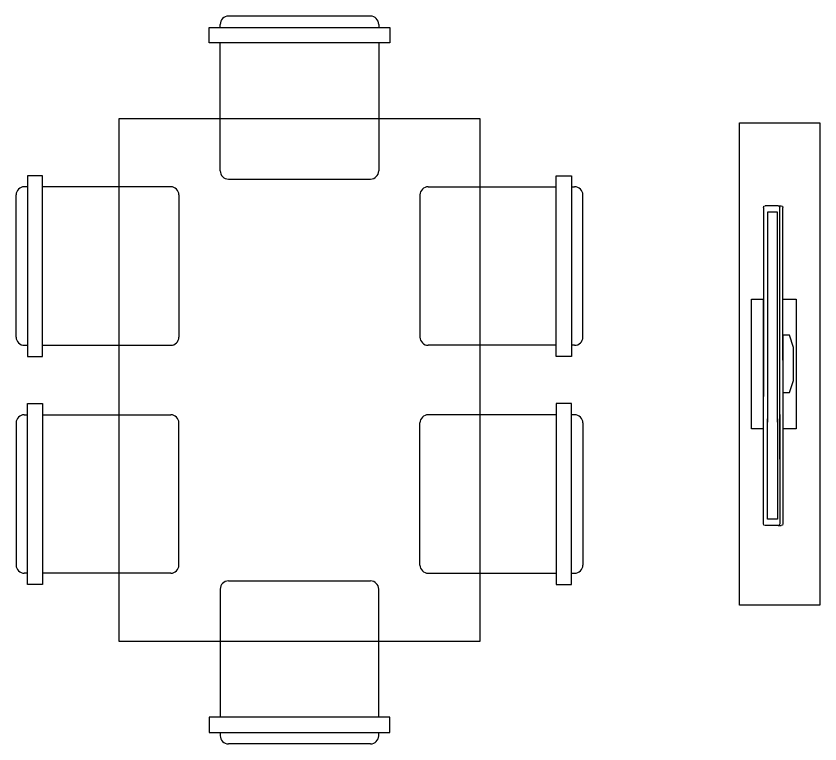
# Model space of a CAD drawing. Header units: inches. Extents: x 952 to 1534, y 135 to 801.
# Drawn here: x 1183.8 to 1283.9, y 639.6 to 730.1 of the extents above; entities that cross this region are included whole.
import ezdxf

# ---------------------------------------------------------------- set-up
doc = ezdxf.new("R2010")
doc.units = ezdxf.units.IN
doc.header["$MEASUREMENT"] = 0
doc.layers.add('Furniture', color=3, linetype='Continuous')

# ---------------------------------------------------------------- blocks, each defined once
blk = doc.blocks.new('1156')
at = {"color": 0}
for p, q in [((196.1, 609.4), (196.1, 989.2)), ((208.2, 993.6), (200.5, 993.6)), ((203.8, 363.3), (203.8, 989.2)), ((208.2, 993.6), (240.2, 993.6)), ((244.6, 989.2), (244.6, 519.4)), ((209.3, 977.8), (234.7, 977.8)), ((209.3, 455.3), (209.3, 977.8)), ((234.7, 977.8), (234.7, 455.3)), ((244.6, 202), (244.6, 761.3)), ((196.1, 671.3), (196.1, 202)), ((169.7, 600), (169.6, 600)), ((203.8, 474.6), (203.8, 202)), ((209.3, 463.2), (209.3, 213.4)), ((234.7, 213.4), (234.7, 463.2)), ((209.3, 213.4), (234.7, 213.4)), ((208.2, 197.6), (200.5, 197.6)), ((208.2, 197.6), (240.2, 197.6))]:
    blk.add_line(p, q, dxfattribs=at)
blk.add_lwpolyline([(104.1, 0), (304.1, 0), (304.1, 1200), (104.1, 1200)], close=True, dxfattribs=at)
at = {"color": 0, "flags": 128}
for points in [[(196.1, 761.3), (163.3, 761.3), (163.3, 600), (163.3, 438.7), (196.1, 438.7)], [(244.6, 438.7), (274.5, 438.7), (274.5, 600), (274.5, 761.3), (244.6, 761.3)], [(196.1, 528.7), (179.8, 528.7), (169.7, 559), (169.7, 641), (179.8, 671.3), (196.1, 671.3)]]:
    blk.add_lwpolyline(points, dxfattribs=at)
at = {"color": 0}
for centre, start, end in [((200.5, 989.2), 90, 180), ((208.2, 989.2), 90, 180), ((240.2, 989.2), 0.0003, 90), ((200.5, 202), 180, 270), ((208.2, 202), 180, 270), ((240.2, 202), 270, 359.9997)]:
    blk.add_arc(centre, 4.4, start, end, dxfattribs=at)
blk = doc.blocks.new('1157')
at = {"color": 0}
for p, q in [((543.2, 705.5), (189.6, 705.5)), ((756.8, 705.5), (1110.4, 705.5)), ((169.1, 677.3), (169.1, 685)), ((563.7, 685), (563.7, 677.3)), ((736.3, 685), (736.3, 677.3)), ((1130.9, 677.3), (1130.9, 685)), ((169.1, 320.5), (169.1, 639.3)), ((563.7, 639.3), (563.7, 320.5)), ((736.3, 639.3), (736.3, 320.5)), ((1130.9, 320.5), (1130.9, 639.3)), ((189.6, 300), (543.2, 300)), ((1110.4, 300), (756.8, 300)), ((-235, 197.3), (-227.3, 197.3)), ((-189.3, 197.3), (129.5, 197.3)), ((1489.3, 197.3), (1170.5, 197.3)), ((1535, 197.3), (1527.3, 197.3)), ((-255.5, 176.8), (-255.5, -176.8)), ((150, -176.8), (150, 176.8)), ((1150, -176.8), (1150, 176.8)), ((1555.5, 176.8), (1555.5, -176.8)), ((-227.3, -197.3), (-235, -197.3)), ((129.5, -197.3), (-189.3, -197.3)), ((1170.5, -197.3), (1489.3, -197.3)), ((1527.3, -197.3), (1535, -197.3)), ((189.6, -300), (543.2, -300)), ((1110.4, -300), (756.8, -300)), ((169.1, -320.5), (169.1, -639.3)), ((563.7, -639.3), (563.7, -320.5)), ((736.3, -639.3), (736.3, -320.5)), ((1130.9, -320.5), (1130.9, -639.3)), ((169.1, -677.3), (169.1, -685)), ((563.7, -685), (563.7, -677.3)), ((736.3, -685), (736.3, -677.3)), ((1130.9, -677.3), (1130.9, -685)), ((543.2, -705.5), (189.6, -705.5)), ((756.8, -705.5), (1110.4, -705.5))]:
    blk.add_line(p, q, dxfattribs=at)
for points in [[(141.6, 677.3), (591.2, 677.3), (591.2, 639.3), (141.6, 639.3)], [(1158.4, 677.3), (708.8, 677.3), (708.8, 639.3), (1158.4, 639.3)], [(1300, -450), (1300, 450), (0, 450), (0, -450)], [(-227.3, -224.8), (-227.3, 224.8), (-189.3, 224.8), (-189.3, -224.8)], [(1527.3, -224.8), (1527.3, 224.8), (1489.3, 224.8), (1489.3, -224.8)], [(141.6, -677.3), (591.2, -677.3), (591.2, -639.3), (141.6, -639.3)], [(1158.4, -677.3), (708.8, -677.3), (708.8, -639.3), (1158.4, -639.3)]]:
    blk.add_lwpolyline(points, close=True, dxfattribs=at)
for centre, start, end in [((189.6, 685), 90, 180), ((543.2, 685), 0, 90), ((756.8, 685), 90, 180), ((1110.4, 685), 0, 90), ((189.6, 320.5), 180, 270), ((543.2, 320.5), 270, 0), ((756.8, 320.5), 180, 270), ((1110.4, 320.5), 270, 0), ((-235, 176.8), 90, 180), ((129.5, 176.8), 0, 90), ((1170.5, 176.8), 90, 180), ((1535, 176.8), 0, 90), ((-235, -176.8), 180, 270), ((129.5, -176.8), 270, 0), ((1170.5, -176.8), 180, 270), ((1535, -176.8), 270, 0), ((189.6, -320.5), 90, 180), ((543.2, -320.5), 0, 90), ((756.8, -320.5), 90, 180), ((1110.4, -320.5), 360, 90), ((189.6, -685), 180, 270), ((543.2, -685), 270, 0), ((756.8, -685), 180, 270), ((1110.4, -685), 270, 360)]:
    blk.add_arc(centre, 20.5, start, end, dxfattribs=at)

msp = doc.modelspace()

# ---------------------------------------------------------------- block references
at = {"layer": 'Furniture', "xscale": 0.05, "yscale": 0.05, "zscale": 0.05, "rotation": 270}
msp.add_blockref('1157', (1219.11, 717.37), dxfattribs=at)
at = {"layer": 'Furniture', "lineweight": 9, "xscale": -0.05, "yscale": 0.05, "zscale": 0.05}
msp.add_blockref('1156', (1289.09, 656.87), dxfattribs=at)

doc.saveas('drawing.dxf')
